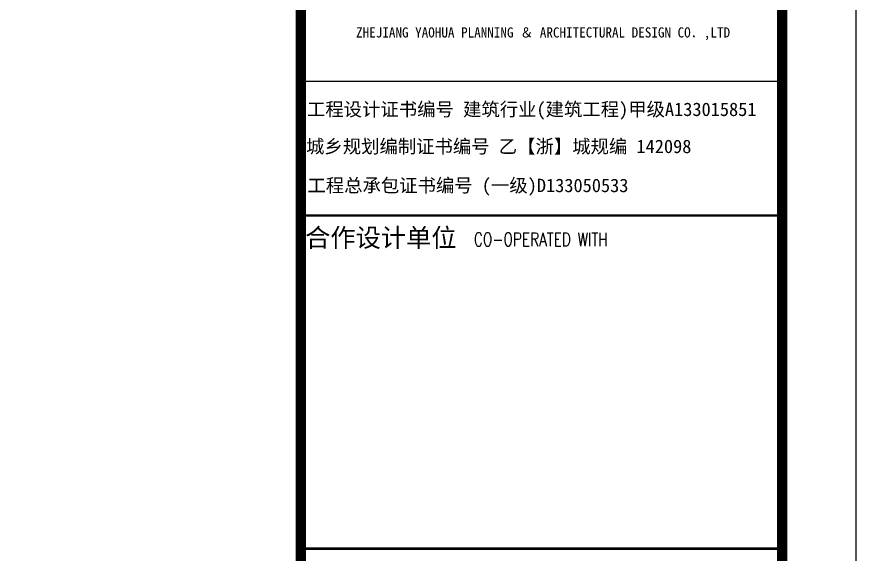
# Model space of a CAD drawing. Header units: millimetres. Extents: x 493081 to 494254, y 3431492 to 3432651.
# Drawn here: x 493532 to 493588.7, y 3432285.8 to 3432322.1 of the extents above; entities that cross this region are included whole.
import ezdxf
from ezdxf.enums import TextEntityAlignment as Align

# ---------------------------------------------------------------- set-up
doc = ezdxf.new("R2010")
doc.units = ezdxf.units.MM
doc.header["$LTSCALE"] = 300
doc.layers.add('WALL', color=6, linetype='Continuous')
doc.layers.add('图框', color=137, linetype='Continuous')
doc.styles.add('iIcon2', font='')
doc.styles.add('MIMI-TKWZ', font='romanc.shx', dxfattribs={"width": 0.75, "oblique": 15, "bigfont": 'bigfont.shx'})
doc.styles.add('图框艺术体', font='simhei.ttf', dxfattribs={"width": 0.9})
doc.styles.get('iIcon2').set_extended_font_data('SimSun')

# ---------------------------------------------------------------- blocks, each defined once
blk = doc.blocks.new('sadf f')
at = {"layer": '图框'}
blk.add_line((727350, 391177), (733850, 391177), dxfattribs=at)
blk.add_lwpolyline([(650751, 339863), (734851, 339863), (734851, 399263), (650751, 399263)], close=True, dxfattribs=at)
at = {"layer": '图框', "const_width": 140}
for points in [[(653251, 398263), (733851, 398263), (733851, 340863), (653251, 340863)], [(733851, 398263), (727351, 398263), (727351, 340863), (733851, 340863)]]:
    blk.add_lwpolyline(points, close=True, dxfattribs=at)
at = {"layer": '图框', "const_width": 35}
for points in [[(727351, 389363), (733851, 389363)], [(727351, 384863), (733851, 384863)]]:
    blk.add_lwpolyline(points, dxfattribs=at)
at = {"layer": '图框', "style": '图框艺术体', "width": 0.95}
blk.add_text('ZHEJIANG YAOHUA PLANNING ＆ ARCHITECTURAL DESIGN CO．,LTD', height=137.12, dxfattribs=at).set_placement((730622, 391768), align=Align.CENTER)
at = {"layer": '图框', "style": 'iIcon2'}
for s, height, p in [('工程设计证书编号 建筑行业(建筑工程)甲级A133015851', 181.8, (727433, 390707)), ('城乡规划编制证书编号 乙【浙】城规编 142098', 181.8, (727420, 390206)), ('工程总承包证书编号 (一级)D133050533', 181.8, (727439, 389679)), ('合作设计单位', 250, (727408, 388939))]:
    blk.add_text(s, height=height, dxfattribs=at).set_placement(p)
at = {"layer": '图框', "style": 'MIMI-TKWZ', "width": 0.75}
blk.add_text('CO-OPERATED WITH', height=180, dxfattribs=at).set_placement((729688, 388951))

msp = doc.modelspace()

# ---------------------------------------------------------------- block references
at = {"layer": 'WALL', "xscale": 0.004999999888241291, "yscale": 0.004999999888241291, "zscale": 0.005}
msp.add_blockref('sadf f', (489914.428, 3430361.845), dxfattribs=at)

doc.saveas('drawing.dxf')
